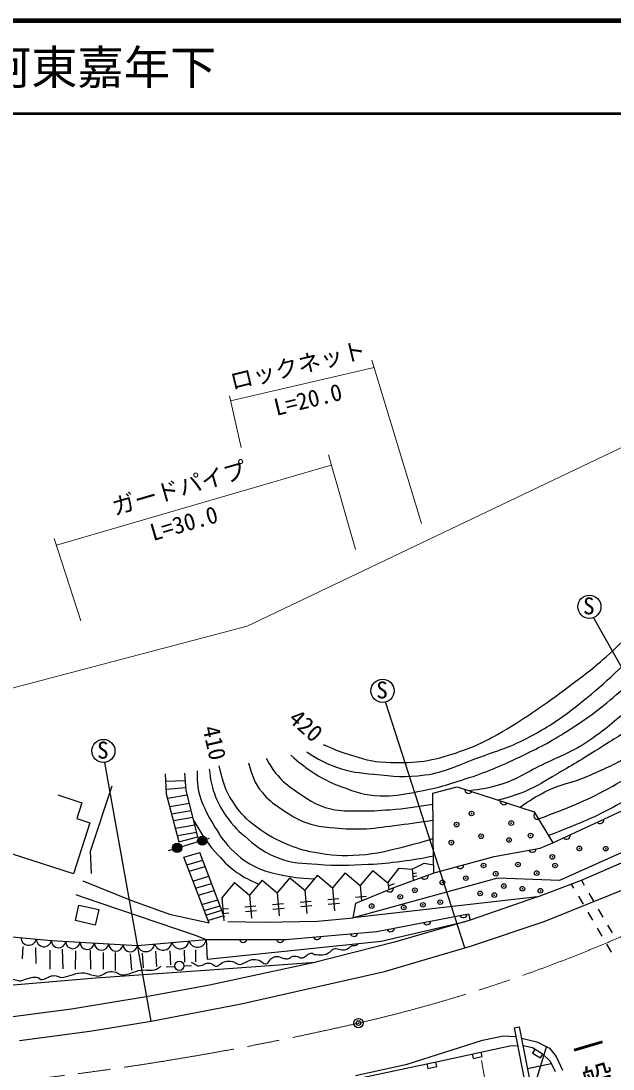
# Model space of a CAD drawing. Units: millimetres, scale not verified. Extents: x 40000 to 680000, y 20000 to 380000.
# Drawn here: x 423922 to 487888, y 266854 to 380000 of the extents above; entities that cross this region are included whole.
import ezdxf
from ezdxf.enums import TextEntityAlignment as Align

# ---------------------------------------------------------------- set-up
doc = ezdxf.new("R2010")
doc.units = ezdxf.units.MM
doc.header["$LTSCALE"] = 1000
doc.header["$PDMODE"] = 32
doc.header["$PDSIZE"] = 500
doc.linetypes.add('CHAIN', pattern=[18.5, 12, -1.5, 3.5, -1.5])
for name, color, linetype, lineweight in [('M-BGD', 7, 'Continuous', 25), ('M-BMK', 2, 'CHAIN', 13), ('M-BMK-SRVR', 3, 'Continuous', 25), ('M-STR-HTXT', 7, 'Continuous', 13), ('M-TTL', 2, 'Continuous', 140), ('M-TTL-LINE', 7, 'Continuous', 50)]:
    doc.layers.add(name, color=color, linetype=linetype, lineweight=lineweight)
doc.layers.add('M-TTL-TXT', color=7, linetype='Continuous')
doc.styles.add('@ＭＳ ゴシック', font='')
doc.styles.add('ＭＳ ゴシック', font='')
doc.styles.get('@ＭＳ ゴシック').set_extended_font_data('@MS Gothic')
doc.styles.get('ＭＳ ゴシック').set_extended_font_data('MS Gothic')

msp = doc.modelspace()

# ---------------------------------------------------------------- linework, layer by layer
at = {"layer": 'M-BGD'}
for p, q in [((499500, 291241), (485784, 315596)), ((471865, 279938), (463315, 306479)), ((437999, 272037), (432975, 299949)), ((439486, 298731), (439626, 296578)), ((441780, 296906), (441628, 298778)), ((439539, 297927), (441691, 297997)), ((427896, 296447), (430503, 295604)), ((431424, 290367), (433793, 297424)), ((439594, 297083), (441753, 297238)), ((439626, 296578), (440996, 291394)), ((439753, 296101), (441889, 296471)), ((443032, 291938), (441780, 296906)), ((468503, 288885), (468406, 296628)), ((430503, 295604), (429952, 293898)), ((439994, 295187), (442120, 295555)), ((440200, 294407), (442317, 294774)), ((431370, 293440), (429586, 287921)), ((429952, 293898), (431370, 293440)), ((440388, 293695), (442497, 294060)), ((440613, 292842), (442712, 293205)), ((440817, 292070), (442907, 292432)), ((440996, 291394), (443032, 291938)), ((439862, 290446), (444309, 291768)), ((491370, 291378), (482102, 287218)), ((429586, 287921), (423024, 290042)), ((431547, 287962), (431424, 290367)), ((441515, 289732), (443241, 290242)), ((444249, 282588), (441515, 289732)), ((445924, 283229), (443241, 290242)), ((484464, 287238), (492257, 290608)), ((441834, 288898), (443560, 289408)), ((442101, 288203), (443826, 288712)), ((466192, 288436), (467491, 289087)), ((467491, 289087), (468503, 288885)), ((468503, 288885), (468507, 288001)), ((442503, 287149), (444229, 287659)), ((452958, 287510), (451596, 285883)), ((452958, 287510), (454584, 286148)), ((455946, 287774), (454584, 286148)), ((455946, 287774), (457572, 286412)), ((458934, 288039), (457572, 286412)), ((458934, 288039), (460561, 286677)), ((475397, 287463), (459830, 283191)), ((461923, 288303), (460561, 286677)), ((461923, 288303), (463549, 286941)), ((463549, 286941), (464795, 288522)), ((464795, 288522), (466192, 288436)), ((466192, 288436), (466307, 287208)), ((466235, 287969), (466668, 288044)), ((466267, 287627), (466694, 287706)), ((482102, 287218), (475397, 287463)), ((435895, 285026), (430629, 287150)), ((442794, 286389), (444520, 286899)), ((446981, 286981), (445619, 285354)), ((446981, 286981), (448607, 285619)), ((449969, 287245), (448607, 285619)), ((449969, 287245), (451596, 285883)), ((457572, 286412), (457793, 283922)), ((460561, 286677), (460708, 285012)), ((463549, 286941), (463680, 286230)), ((463609, 286618), (464262, 286879)), ((479729, 285445), (484464, 287238)), ((480453, 282772), (489932, 286603)), ((483373, 286825), (483632, 286384)), ((484464, 287238), (484771, 286715)), ((429839, 285693), (430542, 285430)), ((430542, 285430), (442741, 281305)), ((443088, 285622), (444813, 286131)), ((443471, 284621), (445196, 285131)), ((445619, 285354), (445840, 282864)), ((448607, 285619), (448828, 283129)), ((451596, 285883), (451816, 283393)), ((454584, 286148), (454805, 283658)), ((458280, 285220), (457085, 285114)), ((479729, 285445), (459830, 283191)), ((461269, 285485), (460073, 285379)), ((479729, 285445), (472459, 282935)), ((484139, 285521), (484645, 284659)), ((485278, 285852), (485784, 284990)), ((429798, 282888), (430186, 284561)), ((430186, 284561), (432343, 284060)), ((432343, 284060), (431954, 282387)), ((440126, 283516), (435895, 285026)), ((443727, 283952), (445452, 284461)), ((446327, 284162), (445729, 284109)), ((449315, 284427), (448120, 284321)), ((452304, 284691), (451108, 284585)), ((452348, 284193), (451152, 284087)), ((455292, 284956), (454097, 284850)), ((455336, 284458), (454141, 284352)), ((458324, 284722), (457129, 284616)), ((459830, 283191), (460100, 284762)), ((486291, 284128), (486797, 283266)), ((431954, 282387), (429798, 282888)), ((444249, 282588), (440126, 283516)), ((443907, 283481), (445632, 283991)), ((444128, 282903), (445854, 283413)), ((446371, 283664), (445777, 283612)), ((449359, 283929), (448164, 283823)), ((455950, 282827), (459830, 283191)), ((472459, 282935), (464269, 280561)), ((485152, 283797), (485658, 282935)), ((446286, 282774), (450183, 282695)), ((450183, 282695), (455950, 282827)), ((462822, 280641), (471947, 282787)), ((472501, 280126), (480453, 282772)), ((486165, 282073), (486671, 281210)), ((487304, 282403), (487810, 281541)), ((442741, 281305), (443933, 280831)), ((443933, 280831), (444042, 278698)), ((444042, 278698), (462822, 280641)), ((424125, 280091), (424063, 278757)), ((425491, 279974), (425522, 278242)), ((427043, 279701), (427028, 277626)), ((428385, 279811), (428448, 277665)), ((429813, 279623), (429766, 277618)), ((431412, 279670), (431443, 277618)), ((438475, 279591), (438558, 277906)), ((440009, 279607), (440087, 278094)), ((441564, 279685), (441575, 278400)), ((442793, 279736), (442793, 278437)), ((464269, 280561), (455487, 278314)), ((463214, 277391), (472501, 280126)), ((487178, 280348), (487684, 279486)), ((432801, 279444), (432801, 277642)), ((434104, 279436), (434088, 277493)), ((435713, 279274), (435880, 277511)), ((437003, 279363), (437118, 277797)), ((443828, 277537), (455727, 278375)), ((432006, 276690), (443828, 277537)), ((439623, 277897), (440539, 277937)), ((441534, 277980), (442330, 278014)), ((455487, 278314), (444279, 275896)), ((447705, 273889), (463214, 277391)), ((408586, 274715), (432006, 276690)), ((444279, 275896), (437451, 274649)), ((437451, 274649), (429396, 273335)), ((437999, 272037), (447705, 273889)), ((429396, 273335), (418636, 271931)), ((431382, 270949), (437999, 272037)), ((423781, 269952), (431382, 270949)), ((473767, 269971), (476054, 270439)), ((476054, 270439), (477367, 270381)), ((477188, 271287), (477759, 271400)), ((477188, 271287), (481099, 251488)), ((477759, 271400), (481671, 251601)), ((465643, 267383), (473767, 269971)), ((468957, 267651), (476725, 269363)), ((476725, 269363), (477561, 269397)), ((478002, 270171), (479659, 269807)), ((478157, 269390), (479175, 269164)), ((479659, 269807), (481040, 269094)), ((472658, 268467), (472765, 267978)), ((472765, 267978), (473742, 268194)), ((472957, 244059), (480707, 269266)), ((473742, 268194), (473634, 268682)), ((479175, 269164), (480228, 268540)), ((479447, 269002), (479183, 268577)), ((479183, 268577), (480033, 268051)), ((480033, 268051), (480295, 268473)), ((480228, 268540), (481078, 267689)), ((481040, 269094), (481730, 268192)), ((481730, 268192), (482432, 266730)), ((453528, 264387), (468957, 267651)), ((460070, 266149), (465643, 267383)), ((467773, 267401), (467876, 266912)), ((467876, 266912), (468855, 267119)), ((468855, 267119), (468751, 267608)), ((478646, 266914), (481202, 267442)), ((481078, 267689), (481630, 266583))]:
    msp.add_line(p, q, dxfattribs=at)
for points in [[(460100, 284762), (464296, 286482), (468579, 288027), (475029, 289802), (480032, 290715), (481387, 291266), (489915, 295244), (493531, 296402), (502097, 297894)], [(468406, 296628), (471039, 297313), (479359, 294627), (481387, 291266)], [(443933, 280831), (452552, 280827), (462386, 281696), (472263, 283600), (472459, 282935)], [(399444, 275592), (407775, 282756), (414165, 282352), (420631, 281358), (427213, 280726), (436508, 280200), (443933, 280831)]]:
    msp.add_lwpolyline(points, dxfattribs=at)
for centre, radius in [((485329, 316760), 1250), ((462985, 307685), 1250), ((432826, 301190), 1250), ((443513, 291510), 500), ((440798, 290726), 500), ((440798, 290726), 400), ((440798, 290726), 300), ((440798, 290726), 200), ((440798, 290726), 100), ((443513, 291510), 400), ((443513, 291510), 300), ((443513, 291510), 200), ((443513, 291510), 100), ((443513, 291510), 20), ((440798, 290726), 20), ((441035, 277998), 500)]:
    msp.add_circle(centre, radius, dxfattribs=at)
for centre, radius, start, end in [((472292, 297031), 417, 178.37091, 325.8505), ((476099, 295802), 417, 178.37091, 325.8505), ((479736, 294228), 417, 137.35578, 284.83537), ((486480, 293770), 417, 221.26768, 8.74727), ((482855, 292079), 417, 221.26768, 8.74727), ((479162, 290675), 417, 206.60043, 354.08002), ((471356, 288912), 417, 211.64551, 359.12511), ((467516, 287768), 417, 216.09233, 3.57193), ((463757, 286388), 417, 218.55589, 6.03548), ((471700, 283611), 417, 207.17468, 354.65428), ((463845, 282096), 417, 207.17468, 354.65428), ((467773, 282853), 417, 207.17468, 354.65428), ((424753, 281043), 830, 180.07905, 348.95377), ((426398, 280885), 830, 180.07905, 348.95377), ((427989, 280708), 776, 178.69329, 354.8212), ((429538, 280621), 776, 178.69329, 354.8212), ((441131, 280797), 953, 197.18485, 352.54418), ((442987, 280955), 953, 197.18485, 352.54418), ((447933, 280946), 417, 196.23049, 343.71008), ((451933, 280944), 417, 196.23049, 343.71008), ((455909, 281241), 417, 201.30937, 348.78896), ((459894, 281593), 417, 201.30937, 348.78896), ((431088, 280533), 776, 178.69329, 354.8212), ((432637, 280445), 776, 178.69329, 354.8212), ((434186, 280357), 776, 178.69329, 354.8212), ((435735, 280270), 776, 178.69329, 354.8212), ((437419, 280481), 953, 197.18485, 352.54418), ((439275, 280639), 953, 197.18485, 352.54418)]:
    msp.add_arc(centre, radius, start, end, dxfattribs=at)
for points, knots in [([(479826, 293854), (483422, 295215), (484565, 295614), (487404, 297152), (489842, 298474), (491178, 299294), (493407, 300944), (495528, 302514), (496703, 303434), (498581, 305288), (501728, 308397), (503285, 310342), (506164, 313701), (507846, 315664), (508890, 316689), (510390, 318796), (512276, 321445), (513315, 322960), (514853, 325826), (516308, 328538), (517058, 330104), (518170, 332974), (519444, 336260), (519730, 337540), (520737, 341624)], [0, 0, 0, 0, 1, 1, 1, 2, 2, 2, 3, 3, 3, 4, 4, 4, 5, 5, 5, 6, 6, 6, 7, 7, 7, 8, 8, 8, 8]), ([(524253, 340914), (522217, 335790), (521710, 334423), (519911, 330335), (518966, 328186), (518571, 326913), (517436, 324858), (516015, 322283), (514834, 321078), (513145, 318671), (511217, 315924), (510205, 314334), (508168, 311667), (506740, 309797), (505936, 308746), (504350, 307006), (503003, 305528), (502211, 304728), (500717, 303399), (498806, 301700), (497605, 300894), (495477, 299476), (494301, 298692), (493544, 298415), (492318, 297712), (490590, 296722), (489677, 296069), (487920, 295132), (485282, 293724), (484261, 293376), (480914, 292049)], [0, 0, 0, 0, 1, 1, 1, 2, 2, 2, 3, 3, 3, 4, 4, 4, 5, 5, 5, 6, 6, 6, 7, 7, 7, 8, 8, 8, 9, 9, 9, 10, 10, 10, 10]), ([(477857, 295112), (479030, 295956), (479445, 296204), (480533, 296782), (482232, 297684), (483400, 297694), (485154, 298481), (486898, 299263), (487934, 299615), (489538, 300653), (492532, 302589), (494049, 303938), (496647, 306380), (498921, 308516), (500141, 309777), (502216, 312106), (505045, 315282), (506725, 317010), (509128, 320519), (511527, 324023), (512557, 326202), (514381, 330037), (515473, 332333), (515788, 333747), (516592, 336159), (516859, 336959), (516949, 337218), (517264, 338212)], [0, 0, 0, 0, 1, 1, 1, 2, 2, 2, 3, 3, 3, 4, 4, 4, 5, 5, 5, 6, 6, 6, 7, 7, 7, 8, 8, 8, 9, 9, 9, 9]), ([(511772, 333764), (510428, 330649), (510068, 329817), (508889, 327327), (507694, 324801), (507183, 323290), (505690, 320928), (504466, 318994), (503576, 318048), (502135, 316268), (500993, 314857), (500300, 314110), (499094, 312753), (497179, 310599), (496113, 309383), (494078, 307342), (492860, 306120), (492154, 305450), (490800, 304380), (489246, 303152), (488246, 302638), (486574, 301576), (484763, 300425), (483737, 299798), (481874, 298732), (480502, 297947), (479787, 297386), (478320, 296797), (477233, 296361), (476800, 296225), (475462, 295885)], [0, 0, 0, 0, 1, 1, 1, 2, 2, 2, 3, 3, 3, 4, 4, 4, 5, 5, 5, 6, 6, 6, 7, 7, 7, 8, 8, 8, 9, 9, 9, 10, 10, 10, 10]), ([(507207, 329182), (505520, 325663), (505092, 324739), (503653, 321932), (502699, 320072), (502333, 318926), (501164, 317193), (499600, 314873), (497999, 314179), (496129, 312098), (495012, 310856), (494556, 310010), (493384, 308820), (491977, 307392), (491000, 306794), (489434, 305542), (487699, 304154), (486808, 303256), (484932, 302066), (483176, 300953), (482054, 300569), (480179, 299670), (478320, 298779), (477379, 297990), (475387, 297459), (474215, 297145), (473729, 297040), (472331, 296896)], [0, 0, 0, 0, 1, 1, 1, 2, 2, 2, 3, 3, 3, 4, 4, 4, 5, 5, 5, 6, 6, 6, 7, 7, 7, 8, 8, 8, 9, 9, 9, 9]), ([(453073, 300752), (454039, 299892), (454372, 299626), (455285, 299014), (456484, 298211), (457223, 297834), (458576, 297329), (460130, 296750), (461052, 296418), (462710, 296355), (464156, 296300), (464972, 296467), (466396, 296724), (468593, 297120), (469802, 297481), (471925, 298172), (474299, 298944), (475599, 299489), (477849, 300568), (479887, 301545), (481033, 302106), (482931, 303333), (485275, 304848), (486567, 305761), (488645, 307624), (490707, 309474), (491830, 310561), (493647, 312653), (496691, 316158), (498859, 317860), (501046, 321954), (501865, 323488), (502217, 324093), (502942, 325983)], [0, 0, 0, 0, 1, 1, 1, 2, 2, 2, 3, 3, 3, 4, 4, 4, 5, 5, 5, 6, 6, 6, 7, 7, 7, 8, 8, 8, 9, 9, 9, 10, 10, 10, 11, 11, 11, 11]), ([(454811, 301092), (456165, 300221), (456686, 299912), (458010, 299433), (459515, 298889), (460446, 298850), (462038, 298683), (464186, 298457), (465426, 298320), (467567, 298604), (469850, 298906), (471012, 299632), (473176, 300421), (475458, 301252), (476805, 301596), (478942, 302751), (480817, 303764), (481841, 304405), (483523, 305713), (486525, 308047), (488089, 309514), (490790, 312190), (492830, 314211), (494115, 315252), (495767, 317601), (496992, 319343), (497415, 320071), (498531, 322301)], [0, 0, 0, 0, 1, 1, 1, 2, 2, 2, 3, 3, 3, 4, 4, 4, 5, 5, 5, 6, 6, 6, 7, 7, 7, 8, 8, 8, 9, 9, 9, 9]), ([(456585, 301898), (457814, 301346), (458210, 301194), (459288, 300844), (460827, 300345), (461720, 300039), (463337, 299967), (466202, 299840), (467891, 300011), (470620, 300890), (472560, 301514), (473630, 301971), (475399, 302983), (478344, 304668), (479900, 305783), (482627, 307801), (484428, 309135), (485454, 309867), (487129, 311356), (489356, 313335), (490042, 314219), (492342, 316925)], [0, 0, 0, 0, 1, 1, 1, 2, 2, 2, 3, 3, 3, 4, 4, 4, 5, 5, 5, 6, 6, 6, 7, 7, 7, 7]), ([(448489, 299916), (448939, 298469), (449087, 297784), (449964, 296730), (450616, 295945), (451089, 295585), (451938, 295018), (453041, 294283), (453653, 293795), (454914, 293386), (455829, 293089), (456380, 293042), (457336, 292938), (458667, 292793), (459421, 292757), (460759, 292780), (462134, 292804), (462895, 292986), (464261, 293149), (465898, 293344), (466428, 293428), (468442, 293729)], [0, 0, 0, 0, 1, 1, 1, 2, 2, 2, 3, 3, 3, 4, 4, 4, 5, 5, 5, 6, 6, 6, 7, 7, 7, 7]), ([(450413, 300410), (450815, 299650), (450978, 299387), (451440, 298804), (452055, 298028), (452497, 297658), (453310, 297092), (454798, 296057), (455655, 295357), (457417, 294933), (458550, 294661), (459228, 294739), (460393, 294723), (461710, 294704), (462449, 294759), (463763, 294854), (465593, 294988), (466222, 295109), (468421, 295460)], [0, 0, 0, 0, 1, 1, 1, 2, 2, 2, 3, 3, 3, 4, 4, 4, 5, 5, 5, 6, 6, 6, 6]), ([(442956, 299035), (442941, 298801), (442951, 298725), (442956, 298526), (442983, 297360), (443084, 296677), (443517, 295595), (443880, 294689), (444132, 294197), (444641, 293365), (445328, 292243), (445679, 291560), (446612, 290633), (447595, 289656), (448234, 289143), (449491, 288561), (450366, 288157), (450918, 288082), (451855, 287859), (453294, 287517), (453859, 287510), (455612, 287375)], [0, 0, 0, 0, 1, 1, 1, 2, 2, 2, 3, 3, 3, 4, 4, 4, 5, 5, 5, 6, 6, 6, 7, 7, 7, 7]), ([(444272, 299225), (444417, 298025), (444472, 297582), (444825, 296592), (445183, 295587), (445474, 295042), (446089, 294170), (446864, 293070), (447427, 292533), (448458, 291668), (449608, 290704), (450329, 290198), (451723, 289641), (453281, 289018), (454290, 289079), (455962, 288956), (458106, 288799), (459319, 288849), (461465, 288956), (462879, 289027), (463669, 289117), (465073, 289299), (466414, 289473), (466865, 289554), (468491, 289853)], [0, 0, 0, 0, 1, 1, 1, 2, 2, 2, 3, 3, 3, 4, 4, 4, 5, 5, 5, 6, 6, 6, 7, 7, 7, 8, 8, 8, 8]), ([(468467, 291726), (467071, 291287), (466667, 291180), (465498, 290884), (463570, 290397), (462480, 290068), (460496, 289937), (458594, 289810), (457503, 289901), (455625, 290226), (454384, 290441), (453706, 290690), (452544, 291174), (451041, 291800), (450243, 292300), (448963, 293307), (447967, 294090), (447500, 294670), (446804, 295729), (445921, 297073), (445781, 297824), (445330, 299573)], [0, 0, 0, 0, 1, 1, 1, 2, 2, 2, 3, 3, 3, 4, 4, 4, 5, 5, 5, 6, 6, 6, 7, 7, 7, 7]), ([(442598, 293658), (443541, 292068), (443840, 291509), (444886, 290329), (445732, 289374), (446205, 288804), (447256, 288082), (448117, 287490), (448510, 287297), (449616, 286823)], [0, 0, 0, 0, 1, 1, 1, 2, 2, 2, 3, 3, 3, 3]), ([(442315, 278384), (442432, 278338), (442466, 278323), (442560, 278279), (442755, 278189), (442830, 278052), (443040, 278010), (443259, 277966), (443388, 278053), (443602, 278115), (443767, 278163), (443842, 278250), (444011, 278279), (444174, 278306), (444271, 278277), (444433, 278244), (444726, 278183), (444859, 277880), (445147, 277963), (445298, 278007), (445339, 278117), (445474, 278197), (445728, 278346), (445872, 278465), (446165, 278501), (446485, 278541), (446670, 278472), (446984, 278396), (447217, 278340), (447307, 278132), (447546, 278150), (448098, 278192), (448324, 278558), (448868, 278665), (449169, 278724), (449355, 278683), (449652, 278607), (449953, 278529), (450031, 278212), (450342, 278209), (450607, 278206), (450649, 278484), (450846, 278661), (450937, 278743), (450974, 278810), (451080, 278872), (451245, 278969), (451356, 279017), (451548, 279020), (451865, 279024), (452014, 278842), (452328, 278794), (452524, 278764), (452641, 278730), (452835, 278770), (453013, 278807), (453060, 278957), (453233, 279012), (453395, 279064), (453500, 279044), (453670, 279028), (453911, 279006), (454021, 278831), (454263, 278848), (454364, 278856), (454423, 278870), (454512, 278919), (454700, 279021), (454770, 279135), (454957, 279238), (455093, 279314), (455175, 279377), (455331, 279379), (455460, 279380), (455492, 279231), (455620, 279223), (456279, 279180), (456761, 279085), (457290, 279480), (457416, 279574), (457441, 279679), (457570, 279769), (457952, 280033), (458295, 279671), (458756, 279714), (458855, 279724), (458916, 279713), (459006, 279753), (459175, 279829), (459276, 279870), (459419, 279987), (459481, 280038), (459501, 280084), (459568, 280128), (459752, 280249), (459924, 280139), (460122, 280237), (460220, 280286), (460264, 280310), (460360, 280387)], [0, 0, 0, 0, 1, 1, 1, 2, 2, 2, 3, 3, 3, 4, 4, 4, 5, 5, 5, 6, 6, 6, 7, 7, 7, 8, 8, 8, 9, 9, 9, 10, 10, 10, 11, 11, 11, 12, 12, 12, 13, 13, 13, 14, 14, 14, 15, 15, 15, 16, 16, 16, 17, 17, 17, 18, 18, 18, 19, 19, 19, 20, 20, 20, 21, 21, 21, 22, 22, 22, 23, 23, 23, 24, 24, 24, 25, 25, 25, 26, 26, 26, 27, 27, 27, 28, 28, 28, 29, 29, 29, 30, 30, 30, 31, 31, 31, 32, 32, 32, 33, 33, 33, 33]), ([(407077, 275613), (407290, 275380), (407471, 275137), (407802, 275169), (408033, 275191), (408128, 275326), (408333, 275434), (408610, 275581), (408725, 275774), (409035, 275824), (409391, 275881), (409572, 275658), (409917, 275551), (410032, 275515), (410092, 275472), (410213, 275457), (410382, 275437), (410481, 275430), (410650, 275457), (410831, 275487), (410897, 275608), (411071, 275668), (411497, 275816), (411760, 275991), (412202, 275902), (412602, 275821), (412711, 275476), (413107, 275379), (413146, 275370), (413171, 275358), (413209, 275372), (413493, 275473), (413550, 275775), (413851, 275803), (414213, 275837), (414384, 275580), (414746, 275543), (414940, 275523), (415060, 275497), (415245, 275559), (415497, 275643), (415548, 275870), (415801, 275949), (416267, 276094), (416569, 276010), (417050, 275928), (417382, 275872), (417518, 275517), (417845, 275595), (418219, 275684), (418328, 275955), (418672, 276126), (418824, 276201), (418914, 276253), (419083, 276261), (419304, 276271), (419385, 276074), (419603, 276037), (419786, 276006), (419904, 275970), (420077, 276037), (420308, 276127), (420382, 276282), (420607, 276386), (420692, 276425), (420752, 276409), (420846, 276412), (421349, 276426), (421646, 276006), (422115, 276188), (422287, 276255), (422332, 276383), (422495, 276469), (422689, 276571), (422832, 276546), (423052, 276547), (423166, 276547), (423225, 276506), (423338, 276485), (423559, 276443), (423683, 276345), (423905, 276386), (423990, 276401), (424034, 276429), (424118, 276453), (424688, 276618), (425007, 276786), (425600, 276786), (425871, 276786), (425965, 276473), (426235, 276505), (426511, 276538), (426630, 276687), (426890, 276786), (427065, 276853), (427162, 276901), (427348, 276932), (427657, 276983), (427833, 276862), (428138, 276786), (428188, 276774), (428207, 276732), (428258, 276734), (429127, 276779), (429556, 277202), (430425, 277249), (430942, 277277), (431213, 277072), (431724, 276992), (431997, 276949), (432157, 276847), (432426, 276910), (432833, 277004), (432989, 277268), (433398, 277354), (433693, 277417), (433874, 277370), (434170, 277308), (434447, 277249), (434554, 277033), (434837, 277027), (435656, 277007), (436062, 277417), (436873, 277530), (437344, 277596), (437618, 277477), (438090, 277530), (438450, 277571), (438676, 277649), (438944, 277893), (438987, 277932), (439010, 277947), (439050, 277998)], [0, 0, 0, 0, 1, 1, 1, 2, 2, 2, 3, 3, 3, 4, 4, 4, 5, 5, 5, 6, 6, 6, 7, 7, 7, 8, 8, 8, 9, 9, 9, 10, 10, 10, 11, 11, 11, 12, 12, 12, 13, 13, 13, 14, 14, 14, 15, 15, 15, 16, 16, 16, 17, 17, 17, 18, 18, 18, 19, 19, 19, 20, 20, 20, 21, 21, 21, 22, 22, 22, 23, 23, 23, 24, 24, 24, 25, 25, 25, 26, 26, 26, 27, 27, 27, 28, 28, 28, 29, 29, 29, 30, 30, 30, 31, 31, 31, 32, 32, 32, 33, 33, 33, 34, 34, 34, 35, 35, 35, 36, 36, 36, 37, 37, 37, 38, 38, 38, 39, 39, 39, 40, 40, 40, 41, 41, 41, 42, 42, 42, 43, 43, 43, 44, 44, 44, 44])]:
    msp.add_open_spline(points, degree=3, knots=knots, dxfattribs=at)
for p in [(472603, 294440), (470988, 293246), (476886, 293404), (473639, 291983), (478975, 292053), (440798, 290726), (443513, 291510), (470426, 291298), (476658, 291579), (484252, 290670), (487095, 290644), (481329, 289749), (473904, 288827), (477617, 288933), (481619, 288827), (471982, 287458), (475221, 287932), (479644, 288011), (466479, 286159), (469454, 287002), (476090, 286607), (478091, 286317), (480039, 286107), (464899, 285448), (473536, 285817), (475063, 285633), (461819, 284448), (465277, 284299), (467348, 284579), (469217, 284869)]:
    msp.add_point(p, dxfattribs=at)
at = {"layer": 'M-BMK'}
for centre, radius, start, end in [((424256, 429499), 161770, 282.90525, 318.39758), ((388640, 582968), 319317, 265.08336, 282.98433)]:
    msp.add_arc(centre, radius, start, end, dxfattribs=at)
at = {"layer": 'M-BMK-SRVR'}
msp.add_circle((460386, 271815), 500, dxfattribs=at)
msp.add_point((460386, 271815), dxfattribs=at)
at = {"layer": 'M-STR-HTXT'}
for p, q in [((461824, 343387), (467195, 325733)), ((446564, 338993), (462070, 342577)), ((447731, 333935), (446443, 339517)), ((448368, 314651), (490015, 334544)), ((457131, 333145), (460054, 322955)), ((427748, 323406), (457448, 332039)), ((427510, 324140), (430393, 315254)), ((416255, 306209), (448368, 314651)), ((473687, 267763), (479177, 237650))]:
    msp.add_line(p, q, dxfattribs=at)
at = {"layer": 'M-TTL'}
msp.add_line((680000, 380000), (40000, 380000), dxfattribs=at)
at = {"layer": 'M-TTL-LINE'}
msp.add_line((40000, 370000), (680000, 370000), dxfattribs=at)

# ---------------------------------------------------------------- texts
at = {"layer": 'M-BGD', "style": 'ＭＳ ゴシック'}
for p in [(484650, 315386), (462306, 306311), (432148, 299816)]:
    msp.add_text('S', height=1833, dxfattribs=at).set_placement(p, align=Align.BOTTOM_LEFT)
for s, rotation, p in [('420', 318.778, (452340, 304063)), ('410', 282.781, (442988, 303571))]:
    msp.add_text(s, height=1833, rotation=rotation, dxfattribs=at).set_placement(p, align=Align.BOTTOM_LEFT)
at = {"layer": 'M-BGD', "style": '@ＭＳ ゴシック', "width": 1.05}
msp.add_text('一般県道十種ヶ峰線', height=2566, rotation=286.382, dxfattribs=at).set_placement((482679, 270475), align=Align.BOTTOM_LEFT)
at = {"layer": 'M-STR-HTXT', "style": 'ＭＳ ゴシック'}
for s, rotation, p in [('ロックネット', 13.673, (446892, 339610)), ('L=20.0', 13.673, (451641, 336827)), ('ガードパイプ', 16.207, (434212, 326083)), ('L=30.0', 16.207, (438350, 323317))]:
    msp.add_text(s, height=1833, rotation=rotation, dxfattribs=at).set_placement(p, align=Align.BOTTOM_LEFT)
at = {"layer": 'M-TTL-TXT', "style": 'ＭＳ ゴシック'}
msp.add_text('山口市阿東嘉年下', height=3666, dxfattribs=at).set_placement((405024, 375000), align=Align.MIDDLE_LEFT)

doc.saveas('drawing.dxf')
